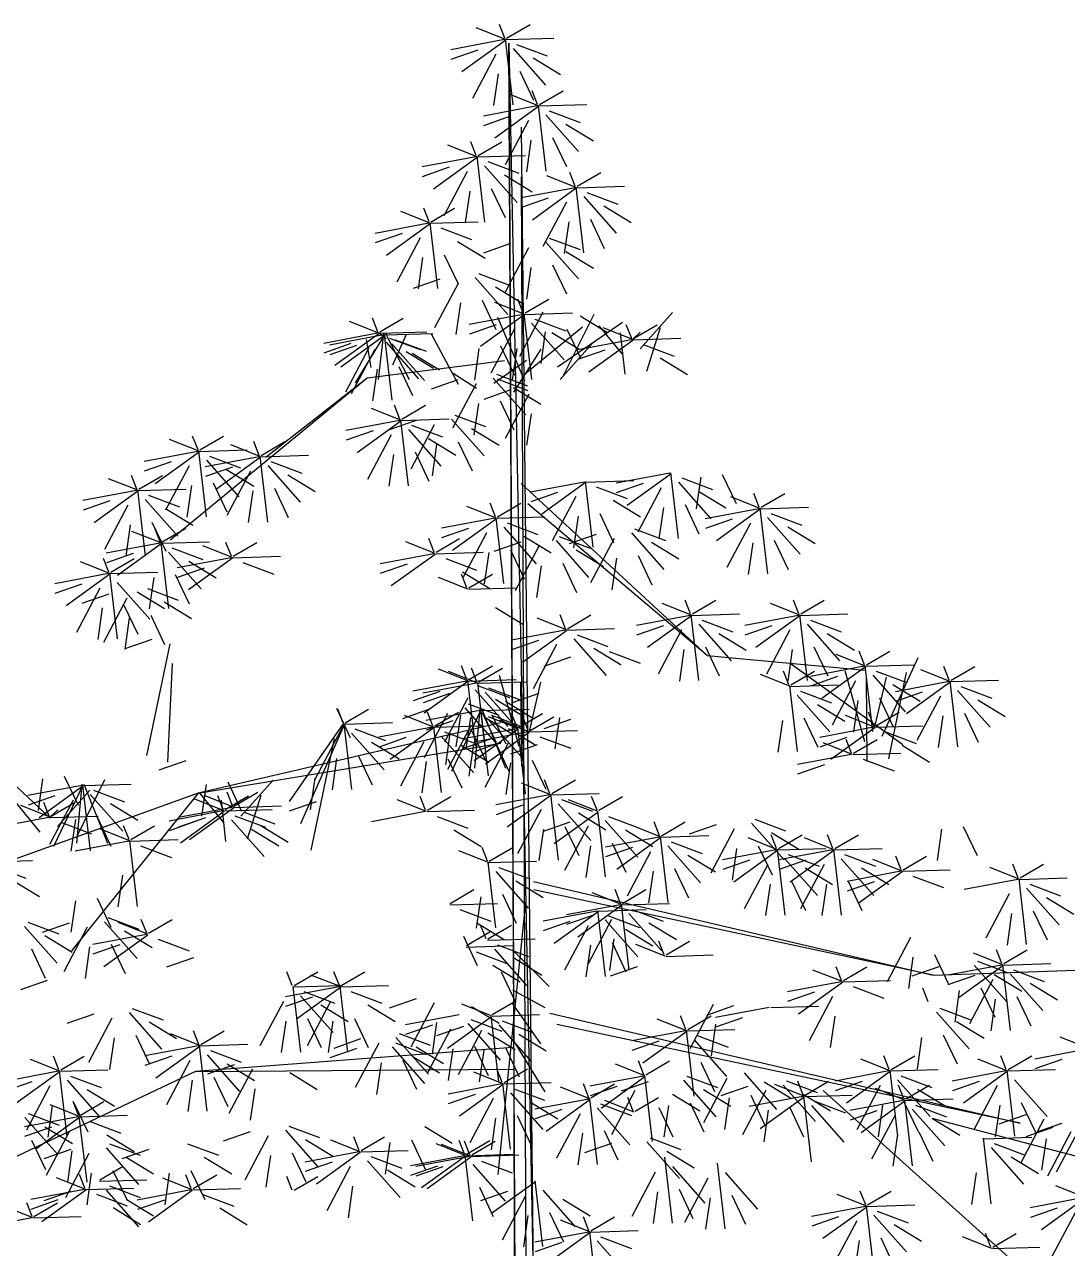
# Model space of a CAD drawing. Header units: millimetres. Extents: x 563079 to 571925, y 2063830 to 2067381.
# Drawn here: x 569007.25 to 569011.7, y 2063883.52 to 2063888.74 of the extents above; entities that cross this region are included whole.
import ezdxf

# ---------------------------------------------------------------- set-up
doc = ezdxf.new("R2010")
doc.units = ezdxf.units.MM
doc.header["$MEASUREMENT"] = 0
doc.layers.add('1-CAY XANH', color=7, linetype='Continuous')
doc.layers.add('MATCATDUONG', color=8, linetype='Continuous')

# ---------------------------------------------------------------- blocks, each defined once
blk = doc.blocks.new('ca')
at = {"layer": '1-CAY XANH', "color": 3}
for p, q in [((0.68, 65.045), (0.234, 65.306)), ((0.717, 65.045), (0.819, 65.306)), ((0.687, 65.018), (-0.216, 65.046)), ((0.698, 65.022), (1.256, 65.243)), ((0.496, 64.928), (-0.089, 64.708)), ((0.559, 64.85), (-0.058, 64.154)), ((0.641, 64.954), (0.546, 46.012)), ((0.555, 63.779), (0.701, 65.026)), ((0.641, 64.954), (0.641, 64.954)), ((0.641, 64.954), (0.641, 64.954)), ((0.698, 65.006), (1.529, 64.406)), ((0.722, 65.018), (1.742, 64.827)), ((1.229, 64.821), (1.74, 64.643)), ((0.177, 64.675), (-0.343, 64.358)), ((0.886, 64.742), (1.331, 63.901)), ((0.431, 64.421), (0.169, 63.868)), ((0.842, 64.37), (0.927, 63.771)), ((0.057, 63.787), (-0.39, 64.047)), ((0.075, 63.763), (0.633, 63.984)), ((0.094, 63.787), (0.196, 64.047)), ((0.064, 63.76), (-0.839, 63.788)), ((-0.127, 63.67), (-0.713, 63.449)), ((-0.068, 62.521), (0.078, 63.767)), ((0.075, 63.748), (0.906, 63.147)), ((0.099, 63.76), (1.119, 63.568)), ((-0.446, 63.416), (-0.966, 63.099)), ((-0.064, 63.591), (-0.681, 62.895)), ((0.263, 63.484), (0.708, 62.642)), ((0.606, 63.563), (1.117, 63.385)), ((-0.192, 63.163), (-0.454, 62.609)), ((0.218, 63.111), (0.304, 62.512)), ((1.221, 62.821), (0.774, 63.081)), ((1.239, 62.797), (1.797, 63.018)), ((1.258, 62.821), (1.36, 63.081)), ((1.228, 62.793), (0.325, 62.821)), ((1.096, 61.554), (1.242, 62.801)), ((1.239, 62.781), (2.07, 62.181)), ((1.263, 62.793), (2.283, 62.602)), ((-0.66, 62.236), (-1.107, 62.496)), ((-0.623, 62.236), (-0.521, 62.496)), ((1.037, 62.703), (0.451, 62.483)), ((1.099, 62.625), (0.482, 61.929)), ((1.427, 62.517), (1.872, 61.676)), ((1.77, 62.596), (2.281, 62.418)), ((-0.642, 62.212), (-0.084, 62.433)), ((0.718, 62.45), (0.198, 62.133)), ((-0.653, 62.209), (-1.556, 62.236)), ((-0.844, 62.118), (-1.43, 61.898)), ((-0.782, 62.04), (-1.399, 61.344)), ((-0.785, 60.97), (-0.639, 62.216)), ((-0.642, 62.197), (0.189, 61.596)), ((-0.618, 62.209), (0.402, 62.017)), ((-0.111, 62.011), (0.4, 61.834)), ((0.972, 62.196), (0.71, 61.643)), ((1.382, 62.145), (1.468, 61.546)), ((-1.163, 61.865), (-1.683, 61.548)), ((-0.454, 61.933), (-0.009, 61.091)), ((2.114, 61.562), (1.668, 61.822)), ((2.151, 61.562), (2.253, 61.822)), ((-0.909, 61.612), (-1.172, 61.058)), ((-0.499, 61.56), (-0.413, 60.961)), ((2.121, 61.535), (1.218, 61.563)), ((2.132, 61.538), (2.691, 61.76)), ((1.931, 61.445), (1.345, 61.224)), ((1.989, 60.296), (2.135, 61.542)), ((2.132, 61.523), (2.964, 60.922)), ((2.156, 61.535), (3.176, 61.343)), ((2.664, 61.338), (3.174, 61.16)), ((-0.127, 61.254), (-0.713, 61.034)), ((-0.064, 61.176), (-0.681, 60.48)), ((0.606, 61.147), (1.117, 60.969)), ((1.611, 61.191), (1.091, 60.875)), ((2.321, 61.259), (2.765, 60.417)), ((-0.446, 61), (-0.966, 60.684)), ((0.263, 61.068), (0.708, 60.227)), ((1.865, 60.938), (1.603, 60.384)), ((2.276, 60.886), (2.362, 60.287)), ((-0.192, 60.747), (-0.454, 60.194)), ((0.218, 60.696), (0.304, 60.096)), ((1.214, 60.58), (0.628, 60.36)), ((1.276, 60.502), (0.659, 59.806)), ((1.603, 60.394), (2.048, 59.553)), ((1.947, 60.473), (2.457, 60.295)), ((0.894, 60.327), (0.374, 60.01)), ((0.327, 59.833), (-0.119, 60.093)), ((0.345, 59.809), (0.904, 60.03)), ((0.364, 59.833), (0.466, 60.093)), ((1.148, 60.073), (0.886, 59.52)), ((1.559, 60.022), (1.645, 59.423)), ((-1.852, 59.154), (-2.469, 59.841)), ((-0.716, 59.777), (-1.236, 59.461)), ((-0.397, 58.648), (-0.983, 59.811)), ((0.334, 59.806), (-0.569, 59.834)), ((0.144, 59.716), (-0.442, 59.495)), ((-0.007, 59.845), (0.438, 59.004)), ((0.202, 58.567), (0.348, 59.813)), ((0.336, 58.541), (0.846, 59.746)), ((0.345, 59.794), (1.177, 59.193)), ((0.369, 59.806), (1.389, 59.614)), ((3.09, 59.474), (2.644, 59.735)), ((3.127, 59.474), (3.229, 59.735)), ((-1.979, 58.726), (-2.241, 59.555)), ((-1.73, 59.35), (-2.177, 59.61)), ((-1.855, 59.467), (-1.709, 59.33)), ((-1.712, 59.326), (-1.154, 59.547)), ((-1.693, 59.35), (-1.591, 59.61)), ((-1.569, 58.674), (-1.483, 59.458)), ((-1.524, 59.047), (-1.079, 59.588)), ((-0.284, 58.812), (-1.519, 59.658)), ((0.334, 58.675), (-0.757, 59.569)), ((-0.463, 59.524), (-0.725, 58.971)), ((-0.176, 59.462), (-0.696, 59.145)), ((0.206, 59.637), (-0.411, 58.941)), ((-0.052, 59.473), (0.034, 58.873)), ((0.534, 59.53), (0.978, 58.688)), ((0.877, 59.609), (1.387, 59.431)), ((3.097, 59.447), (2.194, 59.475)), ((2.965, 59.34), (3.111, 59.455)), ((3.108, 59.451), (3.666, 59.672)), ((-1.723, 59.323), (-2.626, 59.351)), ((-1.914, 59.232), (-2.5, 59.012)), ((-1.712, 59.311), (-0.881, 58.71)), ((-1.688, 59.323), (-0.668, 59.131)), ((-0.335, 58.569), (-0.952, 59.257)), ((1.594, 58.475), (2.104, 59.428)), ((2.986, 59.415), (2.083, 59.443)), ((2.795, 59.325), (2.209, 59.105)), ((2.857, 59.247), (2.24, 58.551)), ((2.907, 59.357), (2.321, 59.137)), ((2.969, 59.279), (2.352, 58.583)), ((2.979, 59.443), (2.532, 58.571)), ((2.841, 58.85), (2.579, 59.428)), ((2.854, 58.176), (3, 59.423)), ((2.997, 59.419), (3.555, 58.509)), ((2.997, 59.403), (3.828, 58.803)), ((3.016, 59.443), (3.118, 58.571)), ((3.021, 59.415), (4.041, 59.224)), ((3.108, 59.435), (3.94, 58.835)), ((3.132, 59.447), (4.152, 59.255)), ((3.252, 58.799), (3.338, 59.331)), ((3.64, 59.25), (4.15, 59.072)), ((-1.181, 59.125), (-0.67, 58.948)), ((0.542, 58.328), (0.022, 59.143)), ((0.489, 59.157), (0.575, 58.558)), ((0.795, 59.206), (0.533, 58.653)), ((1.206, 59.155), (1.292, 58.555)), ((2.476, 59.072), (1.956, 58.755)), ((3.185, 59.139), (3.63, 58.298)), ((3.296, 59.171), (3.741, 58.33)), ((3.528, 59.218), (4.039, 59.04)), ((-2.233, 58.979), (-2.753, 58.662)), ((0.923, 58.503), (0.306, 58.939)), ((2.73, 58.818), (2.468, 58.265)), ((3.14, 58.767), (3.226, 58.168)), ((0.861, 58.582), (0.275, 58.361)), ((0.871, 58.672), (0.285, 58.452)), ((0.933, 58.594), (0.316, 57.898)), ((1.251, 58.396), (1.696, 58.686)), ((1.604, 58.565), (2.114, 58.387)), ((0.551, 58.419), (0.031, 58.102)), ((0.262, 58.292), (0.706, 57.451)), ((0.605, 58.371), (1.115, 58.193)), ((1.261, 58.486), (1.705, 57.645)), ((0.805, 58.165), (0.543, 57.612)), ((1.216, 58.114), (1.302, 57.514)), ((2.668, 57.82), (2.221, 58.08)), ((2.705, 57.82), (2.807, 58.08)), ((0.217, 57.92), (0.303, 57.321)), ((1.665, 57.896), (1.079, 57.676)), ((2.686, 57.796), (3.244, 58.017)), ((1.345, 57.643), (0.825, 57.326)), ((1.727, 57.818), (1.11, 57.122)), ((2.675, 57.793), (1.772, 57.821)), ((2.484, 57.703), (1.898, 57.482)), ((2.546, 57.624), (1.929, 56.928)), ((2.054, 57.711), (2.499, 56.869)), ((2.398, 57.789), (2.908, 57.612)), ((2.543, 56.554), (2.689, 57.8)), ((2.686, 57.781), (3.517, 57.18)), ((2.71, 57.793), (3.73, 57.601)), ((3.217, 57.596), (3.728, 57.418)), ((1.599, 57.39), (1.337, 56.836)), ((2.165, 57.449), (1.645, 57.132)), ((2.874, 57.517), (3.319, 56.675)), ((5.338, 57.131), (4.891, 57.392)), ((5.375, 57.131), (5.477, 57.392)), ((6.502, 57.233), (6.055, 57.493)), ((6.52, 57.209), (7.078, 57.431)), ((6.539, 57.233), (6.641, 57.493)), ((2.01, 57.338), (2.096, 56.739)), ((2.419, 57.196), (2.157, 56.642)), ((2.829, 57.144), (2.915, 56.545)), ((5.345, 57.104), (4.442, 57.132)), ((5.356, 57.108), (5.914, 57.329)), ((6.509, 57.206), (5.606, 57.234)), ((6.377, 55.967), (6.523, 57.213)), ((6.52, 57.194), (7.351, 56.593)), ((6.544, 57.206), (7.564, 57.014)), ((5.154, 57.014), (4.568, 56.794)), ((5.216, 56.936), (4.599, 56.24)), ((5.213, 55.865), (5.359, 57.112)), ((5.356, 57.092), (6.187, 56.492)), ((5.38, 57.104), (6.4, 56.913)), ((6.318, 57.116), (5.732, 56.896)), ((6.38, 57.037), (5.763, 56.342)), ((5.887, 56.907), (6.398, 56.729)), ((6.708, 56.93), (7.153, 56.089)), ((7.051, 57.009), (7.561, 56.831)), ((-3.413, 56.768), (-3.676, 56.214)), ((-2.643, 56.703), (-3.228, 56.482)), ((-3.003, 56.716), (-2.917, 56.117)), ((-2.584, 55.554), (-2.438, 56.8)), ((-2.441, 56.781), (-1.61, 56.18)), ((-2.417, 56.793), (-1.397, 56.601)), ((4.835, 56.761), (4.315, 56.444)), ((5.999, 56.862), (5.479, 56.546)), ((5.544, 56.828), (5.989, 55.987)), ((7.662, 56.49), (7.216, 56.751)), ((7.68, 56.467), (8.239, 56.688)), ((7.699, 56.49), (7.801, 56.751)), ((-2.962, 56.449), (-3.482, 56.132)), ((-2.58, 56.624), (-3.197, 55.928)), ((-2.253, 56.517), (-1.808, 55.675)), ((-1.91, 56.596), (-1.399, 56.418)), ((-0.83, 56.625), (-1.733, 56.653)), ((-1.02, 56.535), (-1.606, 56.314)), ((-0.962, 55.386), (-0.816, 56.632)), ((-0.819, 56.613), (0.013, 56.012)), ((-0.794, 56.625), (0.225, 56.433)), ((5.089, 56.507), (4.826, 55.954)), ((5.499, 56.456), (5.585, 55.857)), ((6.253, 56.609), (5.99, 56.056)), ((6.663, 56.558), (6.749, 55.958)), ((7.669, 56.463), (6.766, 56.491)), ((7.537, 55.224), (7.683, 56.471)), ((7.68, 56.451), (8.512, 55.851)), ((7.704, 56.463), (8.724, 56.272)), ((-4.152, 56.146), (-4.598, 56.406)), ((-4.134, 56.122), (-3.576, 56.344)), ((-4.115, 56.146), (-4.013, 56.406)), ((-1.339, 56.281), (-1.86, 55.965)), ((-0.63, 56.349), (-0.186, 55.507)), ((-0.287, 56.428), (0.223, 56.25)), ((0.856, 55.965), (0.41, 56.226)), ((0.893, 55.965), (0.995, 56.226)), ((7.479, 56.373), (6.893, 56.153)), ((7.541, 56.295), (6.924, 55.599)), ((8.212, 56.266), (8.722, 56.088)), ((-4.145, 56.119), (-5.048, 56.147)), ((-4.335, 56.029), (-4.921, 55.809)), ((-4.277, 54.88), (-4.131, 56.126)), ((-4.134, 56.107), (-3.303, 55.506)), ((-4.11, 56.119), (-3.09, 55.927)), ((-2.708, 56.196), (-2.97, 55.642)), ((-2.297, 56.144), (-2.211, 55.545)), ((-1.086, 56.028), (-1.348, 55.474)), ((-0.675, 55.976), (-0.589, 55.377)), ((0.874, 55.942), (1.433, 56.163)), ((7.159, 56.12), (6.639, 55.803)), ((7.869, 56.187), (8.313, 55.346)), ((-4.655, 55.775), (-5.175, 55.459)), ((-4.273, 55.95), (-4.89, 55.254)), ((-3.946, 55.843), (-3.501, 55.001)), ((-3.602, 55.922), (-3.092, 55.744)), ((0.863, 55.938), (-0.04, 55.966)), ((0.673, 55.848), (0.087, 55.628)), ((0.735, 55.77), (0.118, 55.074)), ((0.731, 54.699), (0.877, 55.946)), ((0.899, 55.938), (1.918, 55.747)), ((1.406, 55.741), (1.916, 55.563)), ((7.219, 55.491), (6.772, 55.752)), ((7.413, 55.866), (7.151, 55.313)), ((7.256, 55.491), (7.358, 55.752)), ((7.824, 55.815), (7.91, 55.216)), ((-4.401, 55.522), (-4.663, 54.968)), ((-1.749, 55.736), (-2.335, 55.516)), ((-1.687, 55.658), (-2.304, 54.962)), ((-1.359, 55.55), (-0.914, 54.709)), ((-1.016, 55.629), (-0.506, 55.451)), ((-0.319, 55.591), (-0.905, 55.37)), ((-0.257, 55.512), (-0.874, 54.816)), ((0.353, 55.595), (-0.167, 55.278)), ((1.063, 55.662), (1.507, 54.821)), ((2.02, 55.292), (1.574, 55.552)), ((2.057, 55.292), (2.159, 55.552)), ((7.237, 55.468), (7.795, 55.689)), ((-3.99, 55.471), (-3.904, 54.871)), ((-2.068, 55.483), (-2.588, 55.166)), ((-0.638, 55.337), (-1.158, 55.02)), ((0.071, 55.405), (0.516, 54.563)), ((0.607, 55.341), (0.345, 54.788)), ((0.414, 55.484), (0.925, 55.306)), ((1.018, 55.29), (1.104, 54.691)), ((2.027, 55.265), (1.124, 55.292)), ((2.038, 55.268), (2.597, 55.489)), ((5.869, 55.216), (5.423, 55.477)), ((5.887, 55.193), (6.446, 55.414)), ((5.906, 55.216), (6.008, 55.477)), ((7.226, 55.464), (6.323, 55.492)), ((7.035, 55.374), (6.449, 55.154)), ((7.097, 55.296), (6.48, 54.6)), ((7.094, 54.225), (7.24, 55.472)), ((7.237, 55.452), (8.068, 54.852)), ((7.261, 55.464), (8.281, 55.273)), ((-1.815, 55.229), (-2.077, 54.676)), ((-1.404, 55.178), (-1.318, 54.579)), ((-0.384, 55.084), (-0.647, 54.53)), ((1.837, 55.174), (1.251, 54.954)), ((2.038, 55.252), (2.87, 54.652)), ((2.062, 55.265), (3.082, 55.073)), ((2.57, 55.067), (3.08, 54.889)), ((5.876, 55.189), (4.973, 55.217)), ((5.686, 55.099), (5.1, 54.879)), ((5.887, 55.177), (6.719, 54.577)), ((5.912, 55.189), (6.932, 54.997)), ((6.716, 55.121), (6.196, 54.804)), ((8.195, 54.913), (7.748, 55.173)), ((7.768, 55.267), (8.279, 55.089)), ((8.213, 54.889), (8.771, 55.111)), ((8.232, 54.913), (8.334, 55.173)), ((0.026, 55.032), (0.112, 54.433)), ((1.397, 54.618), (0.951, 54.878)), ((1.517, 54.921), (0.997, 54.604)), ((1.415, 54.594), (1.973, 54.815)), ((1.434, 54.618), (1.536, 54.878)), ((6.419, 54.992), (6.929, 54.814)), ((6.97, 54.867), (6.708, 54.314)), ((8.202, 54.886), (7.299, 54.914)), ((7.38, 54.816), (7.466, 54.217)), ((8.07, 53.647), (8.215, 54.893)), ((8.213, 54.874), (9.044, 54.273)), ((8.237, 54.886), (9.257, 54.694)), ((1.404, 54.591), (0.501, 54.619)), ((7.499, 54.605), (6.913, 54.385)), ((8.073, 54.717), (7.456, 54.021)), ((8.401, 54.61), (8.846, 53.768)), ((8.744, 54.689), (9.254, 54.511)), ((-4.903, 54.122), (-5.349, 54.383)), ((-4.866, 54.122), (-4.764, 54.383)), ((-2.845, 54.122), (-3.292, 54.383)), ((-2.808, 54.122), (-2.706, 54.383)), ((7.18, 54.351), (6.66, 54.035)), ((7.692, 54.542), (7.172, 54.225)), ((7.889, 54.419), (8.334, 53.578)), ((8.232, 54.498), (8.743, 54.32)), ((-4.896, 54.095), (-5.799, 54.123)), ((-4.885, 54.099), (-4.327, 54.32)), ((-2.838, 54.095), (-3.741, 54.123)), ((-2.827, 54.099), (-2.269, 54.32)), ((0.894, 54.247), (0.374, 53.93)), ((7.946, 54.289), (7.683, 53.735)), ((8.356, 54.237), (8.442, 53.638)), ((-5.086, 54.005), (-5.672, 53.785)), ((-5.024, 53.927), (-5.641, 53.231)), ((-5.028, 52.856), (-4.882, 54.103)), ((-4.885, 54.083), (-4.053, 53.483)), ((-4.861, 54.095), (-3.841, 53.904)), ((-4.353, 53.898), (-3.843, 53.72)), ((-3.029, 54.005), (-3.615, 53.785)), ((-2.967, 53.927), (-3.584, 53.231)), ((-2.97, 52.856), (-2.825, 54.103)), ((-2.827, 54.083), (-1.996, 53.483)), ((-2.803, 54.095), (-1.783, 53.904)), ((-2.296, 53.898), (-1.786, 53.72)), ((-0.472, 53.842), (-0.919, 54.102)), ((-0.454, 53.819), (0.104, 54.04)), ((-0.435, 53.842), (-0.333, 54.102)), ((7.434, 54.098), (7.172, 53.545)), ((7.844, 54.047), (7.93, 53.447)), ((-5.406, 53.752), (-5.926, 53.435)), ((-4.696, 53.819), (-4.252, 52.978)), ((-3.348, 53.752), (-3.868, 53.435)), ((-2.639, 53.819), (-2.194, 52.978)), ((-0.465, 53.815), (-1.368, 53.843)), ((-0.656, 53.725), (-1.242, 53.505)), ((-0.454, 53.803), (0.377, 53.203)), ((-0.43, 53.815), (0.59, 53.623)), ((-6.149, 53.156), (-6.595, 53.416)), ((-6.112, 53.156), (-6.01, 53.416)), ((-5.152, 53.498), (-5.414, 52.945)), ((-4.741, 53.447), (-4.655, 52.848)), ((-3.094, 53.498), (-3.357, 52.945)), ((-2.684, 53.447), (-2.598, 52.848)), ((-0.975, 53.472), (-1.495, 53.155)), ((-0.594, 53.647), (-1.211, 52.951)), ((-0.266, 53.539), (0.179, 52.698)), ((0.077, 53.618), (0.588, 53.44)), ((7.075, 53.556), (7.519, 51.438)), ((7.418, 53.635), (7.928, 53.457)), ((-6.447, 51.804), (-7.134, 53.294)), ((-4.702, 53.186), (-6.841, 51.642)), ((-6.131, 53.132), (-5.573, 53.354)), ((-3.127, 53.332), (-6.124, 53.055)), ((-1.267, 53.406), (-1.853, 53.186)), ((-0.534, 53.299), (-0.024, 53.122)), ((7.03, 53.184), (7.116, 51.308)), ((-7.76, 52.864), (-8.206, 53.124)), ((-7.742, 52.84), (-7.183, 53.061)), ((-7.723, 52.864), (-7.621, 53.124)), ((-6.142, 53.129), (-7.045, 53.157)), ((-6.333, 53.039), (-6.918, 52.819)), ((-6.574, 51.375), (-6.907, 53.008)), ((-6.27, 52.961), (-6.887, 52.265)), ((-6.274, 51.89), (-6.128, 53.137)), ((-6.131, 53.117), (-5.3, 52.517)), ((-6.119, 51.696), (-5.745, 53.041)), ((-6.107, 53.129), (-5.087, 52.937)), ((-4.715, 52.775), (-5.161, 53.035)), ((-4.697, 52.751), (-4.138, 52.972)), ((-4.678, 52.775), (-4.576, 53.035)), ((0.44, 51.607), (0.814, 52.951)), ((1.208, 52.834), (0.761, 53.095)), ((1.397, 52.876), (0.951, 53.136)), ((1.226, 52.811), (1.784, 53.032)), ((1.245, 52.834), (1.347, 53.095)), ((1.415, 52.852), (1.973, 53.074)), ((1.434, 52.876), (1.536, 53.136)), ((-7.753, 52.837), (-8.656, 52.865)), ((-7.943, 52.746), (-8.529, 52.526)), ((-7.885, 51.598), (-7.739, 52.844)), ((-7.742, 52.825), (-6.91, 52.224)), ((-7.717, 52.837), (-6.698, 52.645)), ((-6.652, 52.785), (-7.172, 52.469)), ((-6.521, 52.919), (-6.304, 51.98)), ((-6.164, 51.324), (-6.148, 52.91)), ((-5.943, 52.853), (-5.498, 52.012)), ((-4.708, 52.748), (-5.611, 52.776)), ((-5.6, 52.932), (-5.089, 52.754)), ((-4.84, 51.509), (-4.694, 52.755)), ((0.038, 52.83), (0.254, 51.89)), ((1.215, 52.807), (0.312, 52.835)), ((0.395, 51.234), (0.41, 52.821)), ((1.404, 52.849), (0.501, 52.877)), ((1.214, 52.759), (0.628, 52.539)), ((1.083, 51.568), (1.229, 52.815)), ((1.25, 52.807), (2.27, 52.616)), ((1.272, 51.61), (1.418, 52.856)), ((1.415, 52.837), (2.247, 52.236)), ((1.439, 52.849), (2.459, 52.657)), ((-8.262, 52.493), (-8.783, 52.176)), ((-7.881, 52.668), (-8.498, 51.972)), ((-7.553, 52.561), (-7.109, 51.719)), ((-7.21, 52.639), (-6.7, 52.462)), ((-6.398, 52.532), (-6.66, 51.979)), ((-4.898, 52.657), (-5.484, 52.437)), ((-4.836, 52.579), (-5.453, 51.883)), ((0.067, 52.61), (0.577, 52.432)), ((0.894, 52.505), (0.374, 52.189)), ((1.024, 52.717), (0.439, 52.497)), ((1.087, 52.639), (0.47, 51.943)), ((1.276, 52.68), (0.659, 51.984)), ((1.414, 52.531), (1.859, 51.69)), ((1.757, 52.61), (2.268, 52.432)), ((1.947, 52.652), (2.457, 52.474)), ((-6.325, 51.999), (-6.772, 52.259)), ((-6.288, 51.999), (-6.186, 52.259)), ((-5.987, 52.481), (-5.902, 51.881)), ((-5.218, 52.404), (-5.738, 52.087)), ((0.705, 52.464), (0.185, 52.147)), ((1.157, 52.29), (0.254, 52.318)), ((1.15, 52.317), (0.704, 51.194)), ((1.413, 52.419), (0.828, 52.199)), ((1.476, 52.34), (0.859, 51.644)), ((1.025, 51.051), (1.171, 52.298)), ((1.168, 52.294), (1.726, 51.132)), ((1.187, 52.317), (1.289, 51.194)), ((1.192, 52.29), (2.212, 52.098)), ((2.044, 51.999), (1.597, 52.26)), ((2.081, 51.999), (2.183, 52.26)), ((2.146, 52.312), (2.657, 52.134)), ((3.746, 52.058), (3.3, 52.318)), ((3.911, 52.332), (3.649, 51.779)), ((3.783, 52.058), (3.885, 52.318)), ((-8.009, 52.24), (-8.271, 51.686)), ((-7.598, 52.188), (-7.512, 51.589)), ((-6.307, 51.976), (-5.749, 52.197)), ((-4.964, 52.151), (-5.226, 51.597)), ((-4.553, 52.099), (-4.467, 51.5)), ((-0.534, 52.121), (-0.024, 51.943)), ((-0.321, 52.159), (-0.235, 51.56)), ((0.233, 51.91), (-0.213, 52.17)), ((0.446, 51.972), (-0.001, 52.232)), ((0.251, 51.886), (0.809, 52.107)), ((0.27, 51.91), (0.372, 52.17)), ((0.967, 52.2), (0.381, 51.98)), ((1.029, 52.122), (0.412, 51.426)), ((0.464, 51.948), (1.022, 52.17)), ((0.483, 51.972), (0.585, 52.232)), ((1.094, 52.165), (0.574, 51.849)), ((0.959, 52.21), (0.697, 51.657)), ((1.148, 52.252), (0.886, 51.698)), ((1.369, 52.159), (1.455, 51.56)), ((1.559, 52.201), (1.645, 51.601)), ((1.7, 52.093), (2.21, 51.915)), ((1.803, 52.233), (2.248, 51.391)), ((2.062, 51.976), (2.62, 52.197)), ((3.753, 52.031), (2.85, 52.059)), ((3.621, 50.792), (3.767, 52.038)), ((3.764, 52.034), (4.323, 50.979)), ((3.788, 52.031), (4.808, 50.563)), ((-6.318, 51.972), (-7.221, 52)), ((-6.509, 51.882), (-7.095, 51.662)), ((-6.307, 51.96), (-5.476, 51.36)), ((-6.283, 51.972), (-5.263, 51.78)), ((0.24, 51.883), (-0.663, 51.911)), ((0.05, 51.793), (-0.536, 51.572)), ((0.647, 51.947), (0.127, 51.63)), ((0.251, 51.871), (1.083, 51.27)), ((0.275, 51.883), (1.295, 51.691)), ((0.321, 50.706), (0.467, 51.952)), ((0.464, 51.933), (1.295, 51.332)), ((0.488, 51.945), (1.508, 51.753)), ((1.348, 51.912), (1.086, 51.358)), ((2.051, 51.972), (1.148, 52)), ((1.86, 51.882), (1.274, 51.662)), ((1.922, 51.804), (1.305, 51.108)), ((1.356, 52.014), (1.801, 51.173)), ((1.759, 51.861), (1.844, 51.261)), ((1.919, 50.733), (2.065, 51.98)), ((2.062, 51.96), (2.893, 51.36)), ((2.086, 51.972), (3.106, 51.781)), ((3.563, 51.941), (2.977, 51.72)), ((3.625, 51.862), (3.008, 51.166)), ((3.764, 52.019), (4.596, 50.142)), ((-6.828, 51.629), (-7.348, 51.312)), ((-5.904, 51.481), (-6.35, 51.741)), ((-5.886, 51.457), (-5.328, 51.678)), ((-5.867, 51.481), (-5.765, 51.741)), ((-5.776, 51.775), (-5.266, 51.597)), ((0.099, 51.637), (0.609, 51.459)), ((0.901, 51.693), (0.639, 51.14)), ((0.652, 51.669), (1.097, 50.827)), ((0.783, 51.686), (1.293, 51.508)), ((0.995, 51.748), (1.506, 51.57)), ((1.541, 51.629), (1.021, 51.312)), ((1.312, 51.642), (1.398, 51.042)), ((2.25, 51.696), (2.695, 50.855)), ((2.593, 51.775), (3.103, 51.597)), ((3.243, 51.687), (2.723, 51.371)), ((3.953, 51.755), (4.397, 49.637)), ((-5.897, 51.454), (-6.8, 51.482)), ((-6.087, 51.364), (-6.673, 51.143)), ((-5.862, 51.454), (-4.842, 51.262)), ((0.197, 51.348), (-0.065, 50.794)), ((1.795, 51.375), (1.532, 50.822)), ((3.497, 51.434), (3.235, 50.88)), ((3.908, 51.382), (3.994, 50.783)), ((6.771, 51.336), (7.282, 51.158)), ((-5.354, 51.257), (-4.844, 51.079)), ((0.607, 51.297), (0.693, 50.697)), ((2.205, 51.324), (2.291, 50.725)), ((-0.178, 50.715), (-0.625, 50.976)), ((-0.16, 50.692), (0.398, 50.913)), ((-0.141, 50.715), (-0.039, 50.976)), ((4.322, 51.004), (4.407, 50.405)), ((5.727, 50.282), (5.11, 50.969)), ((5.973, 50.936), (5.711, 50.382)), ((6.384, 50.884), (6.47, 50.285)), ((8.712, 50.868), (7.809, 50.895)), ((8.705, 50.895), (8.259, 49.772)), ((8.825, 49.916), (8.305, 50.983)), ((8.58, 49.628), (8.726, 50.875)), ((8.723, 50.871), (9.281, 49.709)), ((8.742, 50.895), (8.844, 49.772)), ((8.747, 50.868), (9.767, 50.676)), ((9.079, 51.046), (8.817, 50.493)), ((9.346, 50.248), (10.178, 51.03)), ((9.49, 50.995), (9.576, 50.395)), ((-1.072, 50.398), (-1.518, 50.658)), ((-0.171, 50.688), (-1.074, 50.716)), ((-1.035, 50.398), (-0.933, 50.658)), ((-0.303, 49.449), (-0.157, 50.696)), ((-0.16, 50.676), (0.671, 50.076)), ((-0.136, 50.688), (0.884, 50.497)), ((2.185, 50.398), (1.738, 50.658)), ((2.222, 50.398), (2.324, 50.658)), ((5.599, 49.853), (5.337, 50.683)), ((5.848, 50.478), (5.402, 50.738)), ((6.025, 50.411), (5.578, 50.672)), ((5.866, 50.454), (6.424, 50.675)), ((5.885, 50.478), (5.987, 50.738)), ((6.055, 50.174), (6.499, 50.716)), ((6.061, 50.411), (6.164, 50.672)), ((8.522, 50.777), (7.936, 50.557)), ((8.584, 50.699), (7.967, 50.003)), ((9.207, 50.091), (8.59, 50.779)), ((8.723, 50.855), (9.555, 50.255)), ((9.255, 50.67), (9.765, 50.493)), ((-1.054, 50.374), (-0.496, 50.595)), ((-0.362, 50.598), (-0.948, 50.378)), ((-0.3, 50.52), (-0.917, 49.824)), ((0.028, 50.412), (0.473, 49.571)), ((0.371, 50.491), (0.881, 50.313)), ((2.192, 50.371), (1.289, 50.398)), ((2.203, 50.374), (2.761, 50.595)), ((4.296, 50.557), (4.806, 50.379)), ((5.855, 50.451), (4.952, 50.478)), ((6.032, 50.384), (5.129, 50.412)), ((5.723, 50.595), (5.869, 50.458)), ((5.866, 50.438), (6.698, 49.838)), ((5.89, 50.451), (6.91, 50.259)), ((6.01, 49.802), (6.096, 50.586)), ((6.043, 50.388), (6.601, 50.609)), ((8.202, 50.524), (7.682, 50.207)), ((9.328, 50.287), (8.882, 50.547)), ((8.911, 50.591), (9.356, 49.75)), ((9.203, 50.404), (9.349, 50.267)), ((9.346, 50.263), (9.904, 50.485)), ((9.365, 50.287), (9.467, 50.547)), ((9.534, 49.984), (9.979, 50.526)), ((-4.03, 50.229), (-4.616, 50.009)), ((-2.259, 49.914), (-2.706, 50.175)), ((-2.222, 49.914), (-2.12, 50.175)), ((-1.255, 50.28), (-1.841, 50.06)), ((-1.193, 50.202), (-1.81, 49.506)), ((-0.681, 50.345), (-1.201, 50.028)), ((-1.197, 49.131), (-1.051, 50.378)), ((-1.054, 50.358), (-0.222, 49.758)), ((-0.522, 50.173), (-0.012, 49.996)), ((2.001, 50.28), (1.415, 50.06)), ((2.227, 50.371), (3.247, 50.179)), ((5.665, 50.36), (5.079, 50.14)), ((5.841, 50.294), (5.255, 50.074)), ((5.903, 50.216), (5.286, 49.52)), ((6.043, 50.372), (6.874, 49.772)), ((6.067, 50.384), (7.087, 50.193)), ((6.398, 50.253), (6.908, 50.076)), ((8.456, 50.27), (8.194, 49.717)), ((9.335, 50.26), (8.432, 50.288)), ((9.145, 50.17), (8.559, 49.949)), ((8.867, 50.219), (8.953, 49.62)), ((9.37, 50.26), (10.39, 50.068)), ((-7.987, 50.091), (-8.249, 49.538)), ((-7.576, 50.04), (-7.49, 49.441)), ((-5.551, 49.673), (-5.998, 49.933)), ((-5.514, 49.673), (-5.412, 49.933)), ((-4.481, 49.673), (-4.928, 49.933)), ((-4.349, 49.976), (-4.869, 49.659)), ((-3.968, 50.151), (-4.585, 49.455)), ((-4.444, 49.673), (-4.342, 49.933)), ((-3.64, 50.044), (-3.195, 49.202)), ((-3.297, 50.122), (-2.787, 49.945)), ((-2.241, 49.891), (-1.683, 50.112)), ((-1.575, 50.027), (-2.095, 49.71)), ((-0.866, 50.094), (-0.421, 49.253)), ((-0.427, 50.091), (-0.69, 49.538)), ((-0.017, 50.04), (0.069, 49.441)), ((1.682, 50.027), (1.162, 49.71)), ((5.345, 50.107), (4.825, 49.79)), ((5.522, 50.041), (5.002, 49.724)), ((7.812, 49.839), (7.365, 50.1)), ((7.83, 49.816), (8.388, 50.037)), ((7.848, 49.839), (7.951, 50.1)), ((-5.533, 49.649), (-4.975, 49.871)), ((-4.463, 49.649), (-3.905, 49.871)), ((-4.095, 49.723), (-4.358, 49.169)), ((-2.252, 49.887), (-3.155, 49.915)), ((-2.443, 49.797), (-3.029, 49.577)), ((-2.381, 49.719), (-2.998, 49.023)), ((-2.384, 48.648), (-2.238, 49.895)), ((-2.241, 49.875), (-1.41, 49.275)), ((-2.217, 49.887), (-1.197, 49.696)), ((-1.321, 49.773), (-1.583, 49.22)), ((-0.91, 49.722), (-0.824, 49.123)), ((7.819, 49.812), (6.916, 49.84)), ((7.628, 49.722), (7.042, 49.502)), ((7.687, 48.573), (7.832, 49.82)), ((7.854, 49.812), (8.874, 49.621)), ((-6.844, 49.266), (-7.291, 49.526)), ((-6.807, 49.266), (-6.705, 49.526)), ((-5.544, 49.646), (-6.447, 49.674)), ((-5.735, 49.556), (-6.321, 49.335)), ((-5.672, 49.477), (-6.289, 48.781)), ((-5.676, 48.407), (-5.53, 49.653)), ((-5.533, 49.634), (-4.702, 49.033)), ((-5.509, 49.646), (-4.489, 49.454)), ((-4.474, 49.646), (-5.377, 49.674)), ((-4.665, 49.556), (-5.251, 49.335)), ((-4.603, 49.477), (-5.22, 48.781)), ((-4.606, 48.407), (-4.46, 49.653)), ((-4.463, 49.634), (-3.632, 49.033)), ((-4.439, 49.646), (-3.419, 49.454)), ((-3.685, 49.671), (-3.599, 49.072)), ((-2.762, 49.544), (-3.282, 49.227)), ((-2.053, 49.611), (-1.608, 48.77)), ((-1.71, 49.69), (-1.199, 49.512)), ((1.009, 49.431), (0.563, 49.692)), ((1.027, 49.408), (1.585, 49.629)), ((1.046, 49.431), (1.148, 49.692)), ((-9.066, 49.113), (-9.513, 49.374)), ((-9.048, 49.09), (-8.49, 49.311)), ((-9.029, 49.113), (-8.927, 49.374)), ((-6.837, 49.239), (-7.74, 49.267)), ((-6.826, 49.242), (-6.268, 49.464)), ((-6.802, 49.239), (-5.782, 49.047)), ((-6.054, 49.302), (-6.574, 48.986)), ((-4.984, 49.302), (-5.504, 48.986)), ((-5.345, 49.37), (-4.9, 48.528)), ((-5.002, 49.449), (-4.491, 49.271)), ((-4.275, 49.37), (-3.83, 48.528)), ((-3.932, 49.449), (-3.421, 49.271)), ((-2.508, 49.29), (-2.77, 48.737)), ((-2.098, 49.239), (-2.012, 48.64)), ((1.016, 49.404), (0.113, 49.432)), ((0.826, 49.314), (0.24, 49.094)), ((0.888, 49.236), (0.271, 48.54)), ((0.884, 48.165), (1.03, 49.412)), ((10.581, 49.418), (9.679, 49.446)), ((10.391, 49.328), (9.805, 49.108)), ((-9.059, 49.086), (-9.962, 49.114)), ((-9.191, 47.847), (-9.046, 49.094)), ((-9.024, 49.086), (-8.004, 48.895)), ((-7.028, 49.149), (-7.614, 48.929)), ((-6.826, 49.227), (-5.995, 48.626)), ((-6.295, 49.042), (-5.785, 48.864)), ((-5.8, 49.049), (-6.062, 48.495)), ((-4.73, 49.049), (-4.993, 48.495)), ((0.506, 49.061), (-0.014, 48.744)), ((7.973, 49.164), (8.059, 48.565)), ((10.072, 49.075), (9.551, 48.758)), ((-9.25, 48.996), (-9.836, 48.776)), ((-9.188, 48.918), (-9.805, 48.222)), ((-8.86, 48.81), (-8.415, 47.969)), ((-5.39, 48.997), (-5.304, 48.398)), ((-4.32, 48.997), (-4.234, 48.398)), ((-1.518, 48.63), (-1.965, 48.891)), ((-1.501, 48.607), (-0.942, 48.828)), ((-1.482, 48.63), (-1.38, 48.891)), ((0.76, 48.807), (0.498, 48.254)), ((1.75, 48.63), (1.303, 48.891)), ((-9.569, 48.743), (-10.089, 48.426)), ((-1.512, 48.603), (-2.414, 48.631)), ((-1.643, 47.364), (-1.498, 48.611)), ((-1.501, 48.591), (-0.669, 47.991)), ((-1.476, 48.603), (-0.456, 48.412)), ((0.839, 43.486), (0.319, 48.656)), ((1.757, 48.603), (0.854, 48.631)), ((1.171, 48.756), (1.257, 48.157)), ((8.456, 48.732), (8.194, 48.179)), ((8.867, 48.681), (8.953, 48.081)), ((-9.315, 48.489), (-9.578, 47.936)), ((-8.905, 48.438), (-8.819, 47.839)), ((-1.702, 48.513), (-2.288, 48.293)), ((-1.64, 48.435), (-2.257, 47.739)), ((-1.065, 48.483), (-1.968, 48.511)), ((-1.255, 48.393), (-1.841, 48.173)), ((-1.193, 48.315), (-1.81, 47.619)), ((-1.312, 48.327), (-0.867, 47.486)), ((-1.197, 47.244), (-1.051, 48.491)), ((-1.054, 48.471), (-0.222, 47.871)), ((-1.03, 48.483), (-0.01, 48.291)), ((-0.969, 48.406), (-0.459, 48.228)), ((1.566, 48.513), (0.98, 48.293)), ((7.476, 48.067), (7.03, 48.327)), ((7.513, 48.067), (7.615, 48.327)), ((8.251, 48.362), (7.665, 48.142)), ((-2.021, 48.26), (-2.542, 47.943)), ((-1.575, 48.139), (-2.095, 47.823)), ((-0.866, 48.207), (-0.421, 47.366)), ((-0.522, 48.286), (-0.012, 48.108)), ((1.035, 47.958), (0.588, 48.219)), ((1.247, 48.26), (0.727, 47.943)), ((1.444, 47.829), (0.998, 48.09)), ((1.072, 47.958), (1.174, 48.219)), ((7.932, 48.108), (7.412, 47.792)), ((7.494, 48.043), (8.052, 48.265)), ((8.313, 48.283), (7.696, 47.587)), ((8.641, 48.176), (9.086, 47.334)), ((8.984, 48.255), (9.495, 48.077)), ((9.768, 48.273), (9.182, 48.053)), ((9.83, 48.194), (9.213, 47.498)), ((-6.986, 47.984), (-6.541, 47.143)), ((-2.346, 47.651), (-2.792, 47.911)), ((-2.328, 47.628), (-1.77, 47.849)), ((-2.309, 47.651), (-2.207, 47.911)), ((-1.321, 47.886), (-1.583, 47.333)), ((-1.357, 47.955), (-1.271, 47.356)), ((1.042, 47.931), (0.139, 47.959)), ((1.501, 48.006), (1.239, 47.453)), ((7.293, 47.95), (6.707, 47.73)), ((7.494, 48.028), (8.326, 47.427)), ((7.518, 48.04), (8.538, 47.848)), ((8.186, 47.855), (7.923, 47.301)), ((8.026, 47.843), (8.536, 47.665)), ((9.448, 48.019), (8.928, 47.703)), ((-8.756, 47.487), (-9.203, 47.747)), ((-8.738, 47.463), (-8.18, 47.684)), ((-8.72, 47.487), (-8.617, 47.747)), ((-7.441, 47.663), (-7.704, 47.11)), ((-7.031, 47.612), (-6.945, 47.013)), ((-2.339, 47.624), (-3.242, 47.652)), ((-0.91, 47.835), (-0.824, 47.235)), ((0.572, 47.746), (-0.128, 47.056)), ((0.851, 47.841), (0.265, 47.621)), ((0.913, 47.763), (0.296, 47.067)), ((1.451, 47.802), (0.548, 47.83)), ((1.261, 47.712), (0.675, 47.492)), ((8.596, 47.804), (8.682, 47.204)), ((9.702, 47.766), (9.44, 47.212)), ((-7.417, 47.269), (-10.644, 47.38)), ((-8.749, 47.46), (-9.652, 47.487)), ((-8.881, 46.221), (-8.736, 47.467)), ((-8.258, 47.535), (-8.843, 47.315)), ((-8.195, 47.456), (-8.812, 46.76)), ((-8.738, 47.448), (-7.907, 46.847)), ((-8.714, 47.46), (-7.694, 47.268)), ((-7.525, 47.428), (-7.014, 47.25)), ((-5.711, 47.169), (-6.157, 47.429)), ((-5.674, 47.169), (-5.572, 47.429)), ((-1.797, 47.427), (-1.286, 47.249)), ((0.532, 47.588), (0.012, 47.271)), ((0.941, 47.459), (0.421, 47.142)), ((6.626, 47.598), (7.136, 47.42)), ((-8.94, 47.369), (-9.526, 47.149)), ((-8.878, 47.291), (-9.495, 46.595)), ((-8.577, 47.281), (-9.097, 46.965)), ((-8.55, 47.184), (-8.105, 46.342)), ((-8.207, 47.262), (-7.697, 47.085)), ((-5.704, 47.142), (-6.607, 47.17)), ((-5.693, 47.145), (-5.135, 47.366)), ((0.786, 47.334), (0.524, 46.781)), ((3.819, 47.074), (3.373, 47.334)), ((3.837, 47.05), (4.395, 47.271)), ((3.856, 47.074), (3.958, 47.334)), ((4.713, 47.074), (4.266, 47.334)), ((4.749, 47.074), (4.851, 47.334)), ((9.4, 47.167), (9.911, 46.989)), ((-9.259, 47.116), (-9.779, 46.799)), ((-8.323, 47.028), (-8.585, 46.474)), ((-7.912, 46.977), (-7.827, 46.377)), ((-7.322, 46.761), (-7.22, 47.021)), ((-5.895, 47.052), (-6.48, 46.831)), ((-5.693, 47.13), (-4.862, 46.529)), ((-5.669, 47.142), (-4.649, 46.95)), ((-5.162, 46.945), (-4.651, 46.767)), ((0.572, 46.989), (-0.045, 46.655)), ((3.826, 47.046), (2.923, 47.074)), ((3.635, 46.956), (3.05, 46.736)), ((3.694, 45.807), (3.84, 47.054)), ((4.719, 47.046), (3.817, 47.074)), ((3.837, 47.034), (4.668, 46.434)), ((3.861, 47.046), (4.881, 46.855)), ((4.529, 46.956), (3.943, 46.736)), ((4.588, 45.807), (4.733, 47.054)), ((-9.005, 46.863), (-9.268, 46.309)), ((-8.595, 46.811), (-8.509, 46.212)), ((-5.505, 46.866), (-5.06, 46.024)), ((-4.337, 46.655), (-5.24, 46.683)), ((-3.626, 46.684), (-3.116, 46.506)), ((-3.241, 46.711), (-2.796, 45.87)), ((0.572, 46.722), (0.037, 45.965)), ((0.952, 46.519), (0.505, 46.779)), ((0.97, 46.495), (1.528, 46.717)), ((2.054, 46.742), (2.499, 45.901)), ((2.397, 46.821), (2.908, 46.643)), ((3.316, 46.703), (2.796, 46.386)), ((4.21, 46.703), (3.69, 46.386)), ((4.591, 46.878), (3.974, 46.182)), ((4.025, 46.77), (4.47, 45.929)), ((4.368, 46.849), (4.879, 46.671)), ((4.919, 46.77), (5.364, 45.929)), ((-7.543, 46.643), (-8.128, 46.423)), ((-7.48, 46.565), (-8.097, 45.869)), ((-5.549, 46.493), (-5.464, 45.894)), ((-4.302, 46.655), (-3.282, 46.463)), ((-3.794, 46.458), (-3.284, 46.28)), ((-2.756, 46.239), (-3.202, 46.499)), ((-2.719, 46.239), (-2.617, 46.499)), ((0.958, 46.492), (0.056, 46.52)), ((1.345, 46.675), (0.825, 46.358)), ((0.827, 45.253), (0.972, 46.499)), ((0.97, 46.48), (1.801, 45.879)), ((1.583, 46.517), (2.603, 46.325)), ((3.57, 46.449), (3.308, 45.896)), ((4.463, 46.449), (4.201, 45.896)), ((7.786, 46.638), (7.2, 46.418)), ((7.848, 46.56), (7.231, 45.864)), ((8.175, 46.453), (8.62, 45.611)), ((8.518, 46.531), (9.029, 46.354)), ((-7.862, 46.39), (-8.382, 46.073)), ((-2.749, 46.212), (-3.652, 46.239)), ((-3.286, 46.339), (-3.2, 45.739)), ((-2.881, 44.973), (-2.735, 46.219)), ((-2.738, 46.215), (-2.18, 46.436)), ((0.768, 46.402), (0.182, 46.182)), ((0.83, 46.323), (0.213, 45.627)), ((1.357, 46.427), (0.771, 46.207)), ((1.419, 46.349), (0.802, 45.653)), ((1.158, 46.216), (1.603, 45.374)), ((1.501, 46.295), (2.011, 46.117)), ((1.747, 46.241), (2.192, 45.4)), ((2.01, 46.37), (2.095, 45.77)), ((2.09, 46.32), (2.6, 46.142)), ((3.981, 46.398), (4.066, 45.799)), ((4.874, 46.398), (4.96, 45.799)), ((7.466, 46.385), (6.946, 46.068)), ((-10.387, 45.871), (-9.829, 46.092)), ((-7.608, 46.137), (-7.87, 45.583)), ((-7.197, 46.085), (-7.112, 45.486)), ((-2.939, 46.121), (-3.525, 45.901)), ((-2.877, 46.043), (-3.494, 45.347)), ((-2.738, 46.2), (-1.906, 45.599)), ((-2.714, 46.212), (-1.694, 46.02)), ((-2.206, 46.014), (-1.696, 45.837)), ((0.449, 46.148), (-0.071, 45.832)), ((0.572, 46.054), (-0.045, 45.053)), ((1.038, 46.174), (0.518, 45.857)), ((2.719, 46.164), (2.133, 45.943)), ((2.781, 46.085), (2.164, 45.389)), ((2.791, 45.984), (2.206, 45.764)), ((3.452, 46.057), (3.962, 45.879)), ((6.488, 45.955), (6.041, 46.215)), ((6.506, 45.931), (7.064, 46.152)), ((6.525, 45.955), (6.627, 46.215)), ((7.72, 46.132), (7.458, 45.578)), ((8.131, 46.08), (8.217, 45.481)), ((-10.363, 45.868), (-9.343, 45.676)), ((0.702, 45.895), (0.44, 45.341)), ((1.292, 45.92), (1.029, 45.367)), ((1.113, 45.844), (1.199, 45.244)), ((1.702, 45.869), (1.788, 45.269)), ((2.4, 45.91), (1.879, 45.594)), ((2.854, 45.906), (2.237, 45.21)), ((3.109, 45.978), (3.553, 45.136)), ((3.524, 45.877), (4.035, 45.699)), ((6.495, 45.928), (5.592, 45.956)), ((6.304, 45.837), (5.718, 45.617)), ((6.366, 45.759), (5.749, 45.063)), ((6.363, 44.689), (6.509, 45.935)), ((6.506, 45.916), (7.337, 45.315)), ((6.53, 45.928), (7.55, 45.736)), ((-9.856, 45.67), (-9.345, 45.493)), ((-8.84, 45.477), (-9.287, 45.737)), ((-8.822, 45.453), (-8.264, 45.674)), ((-8.803, 45.477), (-8.701, 45.737)), ((-6.618, 45.477), (-7.065, 45.737)), ((-6.6, 45.453), (-6.042, 45.674)), ((-6.581, 45.477), (-6.479, 45.737)), ((-3.005, 45.615), (-3.267, 45.061)), ((-1.962, 45.38), (-2.408, 45.64)), ((-1.944, 45.356), (-1.386, 45.578)), ((-1.925, 45.38), (-1.823, 45.64)), ((2.472, 45.73), (1.952, 45.414)), ((2.653, 45.657), (2.391, 45.103)), ((3.064, 45.605), (3.15, 45.006)), ((5.985, 45.584), (5.465, 45.267)), ((5.85, 45.565), (6.36, 45.387)), ((6.694, 45.652), (7.139, 44.81)), ((7.037, 45.73), (7.548, 45.553)), ((9.145, 45.472), (8.698, 45.732)), ((9.163, 45.448), (9.721, 45.669)), ((9.182, 45.472), (9.284, 45.732)), ((-8.833, 45.45), (-9.736, 45.477)), ((-8.965, 44.211), (-8.82, 45.457)), ((-8.822, 45.438), (-7.991, 44.837)), ((-8.798, 45.45), (-7.778, 45.258)), ((-6.611, 45.45), (-7.514, 45.477)), ((-6.802, 45.359), (-7.388, 45.139)), ((-6.743, 44.211), (-6.598, 45.457)), ((-6.6, 45.438), (-5.769, 44.837)), ((-6.576, 45.45), (-5.556, 45.258)), ((-3.827, 45.417), (-4.444, 44.722)), ((-3.499, 45.31), (-3.054, 44.469)), ((-2.737, 45.354), (-3.323, 45.134)), ((-2.087, 44.114), (-1.941, 45.36)), ((-1.944, 45.341), (-1.112, 44.74)), ((-1.92, 45.353), (-0.9, 45.161)), ((0.729, 45.231), (0.283, 45.492)), ((0.545, 45.484), (0.531, 38.946)), ((0.747, 45.208), (1.305, 45.429)), ((0.766, 45.231), (0.868, 45.492)), ((4.797, 45.419), (4.277, 45.102)), ((5.507, 45.486), (5.951, 44.645)), ((6.239, 45.331), (5.976, 44.777)), ((6.586, 45.438), (12.517, 42.631)), ((9.152, 45.445), (8.249, 45.472)), ((8.961, 45.354), (8.375, 45.134)), ((9.02, 44.206), (9.166, 45.452)), ((9.163, 45.432), (9.994, 44.832)), ((9.187, 45.445), (10.207, 45.253)), ((-8.962, 45.281), (-9.579, 44.585)), ((-8.634, 45.174), (-8.189, 44.332)), ((-8.291, 45.252), (-7.781, 45.075)), ((-7.121, 45.106), (-7.641, 44.789)), ((-6.74, 45.281), (-7.357, 44.585)), ((-6.898, 44.919), (-7.345, 45.179)), ((-6.88, 44.895), (-6.322, 45.116)), ((-6.862, 44.919), (-6.759, 45.179)), ((-6.412, 45.174), (-5.967, 44.332)), ((-6.069, 45.252), (-5.559, 45.075)), ((-4.984, 44.994), (-5.431, 45.254)), ((-4.63, 45.263), (-5.216, 45.043)), ((-4.568, 45.184), (-5.185, 44.489)), ((-4.966, 44.97), (-4.408, 45.191)), ((-4.947, 44.994), (-4.845, 45.254)), ((-4.208, 45.242), (-4.728, 44.926)), ((-4.24, 45.077), (-3.795, 44.236)), ((-3.897, 45.156), (-3.386, 44.978)), ((-3.056, 45.101), (-3.576, 44.784)), ((-2.675, 45.276), (-3.292, 44.58)), ((-2.004, 45.247), (-1.493, 45.07)), ((-1.756, 45.077), (-1.311, 44.236)), ((-1.412, 45.156), (-0.902, 44.978)), ((-0.919, 44.943), (-1.365, 45.204)), ((-0.901, 44.92), (-0.343, 45.141)), ((-0.882, 44.943), (-0.78, 45.204)), ((0.736, 45.204), (-0.167, 45.232)), ((0.546, 45.114), (-0.04, 44.894)), ((0.604, 43.965), (0.75, 45.212)), ((0.747, 45.192), (1.578, 44.592)), ((0.771, 45.204), (1.791, 45.012)), ((5.462, 45.114), (5.548, 44.515)), ((6.649, 45.279), (6.735, 44.68)), ((8.642, 45.101), (8.122, 44.784)), ((9.023, 45.276), (8.406, 44.58)), ((9.351, 45.168), (9.796, 44.327)), ((9.694, 45.247), (10.205, 45.07)), ((-9.089, 44.853), (-9.352, 44.299)), ((-6.891, 44.891), (-7.794, 44.919)), ((-6.867, 44.853), (-7.13, 44.299)), ((-7.023, 43.652), (-6.878, 44.899)), ((-6.88, 44.879), (-6.049, 44.279)), ((-6.856, 44.891), (-5.836, 44.7)), ((-4.977, 44.967), (-5.88, 44.994)), ((-5.168, 44.876), (-5.754, 44.656)), ((-4.949, 45.009), (-5.469, 44.693)), ((-5.109, 43.727), (-4.963, 44.974)), ((-4.966, 44.954), (-4.135, 44.354)), ((-4.942, 44.967), (-3.922, 44.775)), ((-3.954, 44.989), (-4.217, 44.436)), ((-3.544, 44.938), (-3.458, 44.338)), ((-2.802, 44.847), (-3.064, 44.294)), ((-2.465, 45.009), (-2.985, 44.693)), ((-1.757, 44.69), (-2.203, 44.95)), ((-1.739, 44.666), (-1.181, 44.888)), ((-1.72, 44.69), (-1.618, 44.95)), ((-1.103, 44.826), (-1.688, 44.606)), ((-1.044, 43.677), (-0.898, 44.924)), ((-0.901, 44.904), (-0.07, 44.304)), ((-0.877, 44.916), (0.143, 44.725)), ((0.226, 44.861), (-0.294, 44.544)), ((0.608, 45.036), (-0.009, 44.34)), ((0.935, 44.928), (1.38, 44.087)), ((1.278, 45.007), (1.789, 44.829)), ((8.771, 44.609), (8.324, 44.869)), ((8.896, 44.847), (8.633, 44.294)), ((8.808, 44.609), (8.91, 44.869)), ((-9.173, 44.617), (-8.662, 44.439)), ((-8.679, 44.801), (-8.593, 44.202)), ((-7.082, 44.801), (-7.668, 44.581)), ((-7.02, 44.723), (-7.637, 44.027)), ((-6.692, 44.615), (-6.247, 43.774)), ((-6.457, 44.801), (-6.371, 44.202)), ((-6.349, 44.694), (-5.839, 44.516)), ((-5.106, 44.798), (-5.723, 44.102)), ((-4.695, 44.756), (-4.957, 44.203)), ((-4.285, 44.705), (-4.199, 44.105)), ((-2.211, 44.756), (-2.473, 44.203)), ((-2.392, 44.796), (-2.306, 44.197)), ((-1.04, 44.748), (-1.657, 44.052)), ((-0.713, 44.64), (-0.268, 43.799)), ((-0.37, 44.719), (0.141, 44.541)), ((0.48, 44.607), (0.218, 44.054)), ((8.778, 44.582), (7.875, 44.61)), ((8.789, 44.585), (9.347, 44.807)), ((9.763, 44.644), (9.177, 44.424)), ((9.306, 44.796), (9.392, 44.197)), ((-7.392, 44.554), (-10.235, 43.807)), ((-10.198, 44.373), (-9.753, 43.531)), ((-9.855, 44.451), (-9.345, 44.274)), ((-9.688, 44.376), (-9.178, 44.199)), ((-9.516, 44.538), (-9.071, 43.696)), ((-7.401, 44.548), (-7.921, 44.231)), ((0.891, 44.556), (0.977, 43.956)), ((2.235, 44.397), (1.715, 44.08)), ((4.818, 44.405), (4.233, 44.185)), ((8.587, 44.492), (8.001, 44.272)), ((8.646, 43.343), (8.792, 44.589)), ((8.789, 44.57), (9.62, 43.969)), ((8.813, 44.582), (9.833, 44.39)), ((9.444, 44.391), (8.923, 44.074)), ((9.825, 44.566), (9.208, 43.87)), ((9.32, 44.385), (9.831, 44.207)), ((-10.031, 44.298), (-9.587, 43.456)), ((-9.561, 44.166), (-9.475, 43.566)), ((-8.387, 44.166), (-9.29, 44.193)), ((-8.519, 42.927), (-8.373, 44.173)), ((-7.147, 44.294), (-7.41, 43.741)), ((-6.737, 44.243), (-6.651, 43.644)), ((-2.043, 44.183), (-2.629, 43.962)), ((-1.168, 44.319), (-1.43, 43.766)), ((-0.757, 44.268), (-0.672, 43.669)), ((1.444, 43.87), (0.998, 44.13)), ((1.481, 43.87), (1.583, 44.13)), ((2.489, 44.143), (2.226, 43.59)), ((3.443, 43.942), (2.996, 44.202)), ((3.46, 43.919), (4.019, 44.14)), ((3.479, 43.942), (3.581, 44.202)), ((4.499, 44.152), (3.979, 43.835)), ((4.881, 44.327), (4.264, 43.631)), ((5.208, 44.219), (5.653, 43.378)), ((5.551, 44.298), (6.062, 44.12)), ((8.268, 44.238), (7.748, 43.922)), ((8.977, 44.306), (9.422, 43.465)), ((9.697, 44.137), (9.435, 43.584)), ((-8.577, 44.075), (-9.163, 43.855)), ((-8.515, 43.997), (-9.132, 43.301)), ((-2.362, 43.929), (-2.882, 43.613)), ((-1.981, 44.104), (-2.598, 43.408)), ((-1.31, 44.076), (-0.8, 43.898)), ((1.342, 43.857), (0.896, 44.117)), ((1.36, 43.833), (1.918, 44.054)), ((1.379, 43.857), (1.481, 44.117)), ((1.462, 43.846), (2.02, 44.067)), ((3.449, 43.915), (2.547, 43.943)), ((2.899, 44.092), (2.985, 43.492)), ((3.46, 43.903), (4.292, 43.303)), ((3.485, 43.915), (4.505, 43.723)), ((4.753, 43.898), (4.491, 43.345)), ((6.739, 44.07), (6.153, 43.85)), ((7.472, 43.963), (7.983, 43.785)), ((8.221, 44.07), (7.635, 43.85)), ((8.283, 43.992), (7.666, 43.296)), ((8.932, 43.934), (9.018, 43.334)), ((8.953, 43.963), (9.464, 43.785)), ((-8.896, 43.822), (-9.417, 43.505)), ((-3.47, 42.455), (-3.324, 43.701)), ((-2.471, 42.565), (-2.325, 43.812)), ((1.349, 43.83), (0.446, 43.858)), ((1.451, 43.843), (0.548, 43.87)), ((1.159, 43.739), (0.573, 43.519)), ((1.323, 43.674), (0.706, 42.978)), ((1.319, 42.604), (1.465, 43.85)), ((1.36, 43.818), (2.192, 43.217)), ((1.384, 43.83), (2.404, 43.638)), ((1.462, 43.831), (2.294, 43.23)), ((1.486, 43.843), (2.506, 43.651)), ((3.259, 43.825), (2.673, 43.605)), ((3.321, 43.747), (2.704, 43.051)), ((3.992, 43.718), (4.502, 43.54)), ((5.164, 43.847), (5.249, 43.248)), ((6.42, 43.817), (5.9, 43.5)), ((7.901, 43.817), (7.381, 43.5)), ((8.61, 43.884), (9.055, 43.043)), ((-8.232, 43.517), (-8.146, 42.918)), ((-3.466, 43.525), (-4.083, 42.829)), ((-2.467, 43.636), (-3.084, 42.94)), ((-2.14, 43.528), (-1.695, 42.687)), ((1.892, 43.632), (2.402, 43.455)), ((1.994, 43.645), (2.504, 43.468)), ((2.94, 43.572), (2.419, 43.255)), ((3.649, 43.639), (4.093, 42.798)), ((4.713, 43.189), (4.266, 43.449)), ((4.749, 43.189), (4.851, 43.449)), ((6.629, 43.221), (6.182, 43.482)), ((6.674, 43.563), (6.411, 43.01)), ((6.666, 43.221), (6.768, 43.482)), ((7.084, 43.512), (7.17, 42.913)), ((8.155, 43.563), (7.893, 43.01)), ((8.404, 43.387), (7.958, 43.647)), ((8.566, 43.512), (8.652, 42.913)), ((8.689, 43.227), (8.791, 43.488)), ((-10.304, 43.05), (-9.745, 43.271)), ((-3.139, 43.418), (-2.694, 42.576)), ((-2.595, 43.207), (-2.857, 42.654)), ((-0.009, 42.12), (0.136, 43.367)), ((0.134, 43.347), (0.965, 42.747)), ((1.195, 43.246), (0.933, 42.692)), ((3.604, 43.267), (3.69, 42.667)), ((6.636, 43.194), (5.733, 43.222)), ((6.647, 43.198), (7.205, 43.419)), ((8.411, 43.36), (7.508, 43.387)), ((8.221, 43.269), (7.635, 43.049)), ((8.659, 43.2), (7.756, 43.228)), ((8.67, 43.204), (9.228, 43.425)), ((8.694, 43.2), (9.714, 43.009)), ((-10.304, 43.035), (-9.472, 42.434)), ((-10.28, 43.047), (-9.26, 42.855)), ((-6.172, 42.909), (-6.618, 43.169)), ((-6.154, 42.885), (-5.595, 43.106)), ((-6.135, 42.909), (-6.033, 43.169)), ((-3.594, 43.096), (-3.856, 42.543)), ((-3.183, 43.045), (-3.097, 42.446)), ((-2.184, 43.156), (-2.099, 42.557)), ((-0.387, 43.016), (-0.907, 42.699)), ((-0.006, 43.191), (-0.623, 42.495)), ((0.322, 43.083), (0.767, 42.242)), ((0.665, 43.162), (1.175, 42.985)), ((6.445, 43.104), (5.859, 42.884)), ((6.647, 43.182), (7.478, 42.582)), ((6.671, 43.194), (7.691, 43.002)), ((7.178, 42.997), (7.689, 42.819)), ((7.901, 43.016), (7.381, 42.699)), ((8.283, 43.191), (7.666, 42.495)), ((8.468, 43.11), (7.882, 42.89)), ((8.67, 43.188), (9.501, 42.588)), ((8.953, 43.162), (9.464, 42.985)), ((9.201, 43.003), (9.712, 42.825)), ((-10.115, 42.771), (-9.671, 41.929)), ((-9.772, 42.85), (-9.262, 42.672)), ((-6.165, 42.881), (-7.068, 42.909)), ((-6.355, 42.791), (-6.941, 42.571)), ((-6.296, 41.642), (-6.151, 42.889)), ((-6.154, 42.869), (-5.322, 42.269)), ((-6.129, 42.881), (-5.109, 42.69)), ((-0.133, 42.762), (-0.396, 42.209)), ((6.126, 42.851), (5.606, 42.534)), ((8.149, 42.857), (7.629, 42.54)), ((9.653, 42.689), (9.206, 42.95)), ((9.67, 42.666), (10.229, 42.887)), ((9.689, 42.689), (9.791, 42.95)), ((-6.674, 42.538), (-7.195, 42.221)), ((-6.293, 42.713), (-6.91, 42.017)), ((-5.965, 42.605), (-5.521, 41.764)), ((-5.622, 42.684), (-5.112, 42.506)), ((-0.919, 42.42), (-1.365, 42.681)), ((-0.901, 42.397), (-0.343, 42.618)), ((-0.882, 42.42), (-0.78, 42.681)), ((0.277, 42.711), (0.363, 42.112)), ((9.659, 42.662), (8.757, 42.69)), ((9.695, 42.662), (10.715, 42.471)), ((-8.546, 42.108), (-8.993, 42.368)), ((-8.528, 42.084), (-7.97, 42.305)), ((-8.51, 42.108), (-8.407, 42.368)), ((-6.421, 42.284), (-6.683, 41.731)), ((-0.912, 42.393), (-1.815, 42.421)), ((-1.103, 42.303), (-1.688, 42.083)), ((-1.044, 41.154), (-0.898, 42.401)), ((-0.901, 42.381), (-0.07, 41.781)), ((-0.877, 42.393), (0.143, 42.202)), ((-8.54, 42.081), (-9.442, 42.108)), ((-6.01, 42.233), (-5.924, 41.634)), ((-1.04, 42.225), (-1.657, 41.529)), ((-0.37, 42.196), (0.141, 42.018))]:
    blk.add_line(p, q, dxfattribs=at)
at = {"layer": '1-CAY XANH', "color": 17}
for p, q in [((0.641, 64.954), (-0.644, 0.027)), ((0.305, 0.047), (0.641, 64.954)), ((0.405, 63.355), (-0.261, 0)), ((0.405, 62.413), (0.148, 0)), ((2.587, 59.104), (2.067, 58.787)), ((0.723, 58.926), (3.326, 58.595)), ((3.326, 58.595), (7.066, 55.521)), ((3.326, 58.595), (5.247, 57.099)), ((0.404, 56.599), (-3.127, 53.332)), ((-3.127, 53.332), (0.279, 56.212)), ((0.874, 55.926), (1.706, 55.326)), ((0.788, 52.055), (6.535, 50.722)), ((6.535, 50.722), (0.792, 51.67)), ((6.535, 50.722), (11.914, 48.783)), ((6.535, 50.722), (8.943, 47.73)), ((6.574, 50.187), (7.084, 50.009)), ((0.168, 49.043), (-7.417, 47.269)), ((-7.417, 47.269), (0.167, 48.885)), ((-0.141, 46.546), (-9.065, 44.458)), ((-9.065, 44.458), (-0.272, 46.332)), ((0.572, 45.898), (6.586, 45.438)), ((6.586, 45.438), (0.545, 45.484)), ((-5.325, 45.077), (-9.04, 41.743))]:
    blk.add_line(p, q, dxfattribs=at)

msp = doc.modelspace()

# ---------------------------------------------------------------- block references
at = {"layer": 'MATCATDUONG', "linetype": 'Continuous', "extrusion": (3.31378e-12, 1.1371e-08, 1), "xscale": -0.2249999999767169, "yscale": 0.2250000000931324, "zscale": 0.2250000000000003}
msp.add_blockref('ca', (569009.45954, 2063874.04898, 0.02347), dxfattribs=at)

doc.saveas('drawing.dxf')
